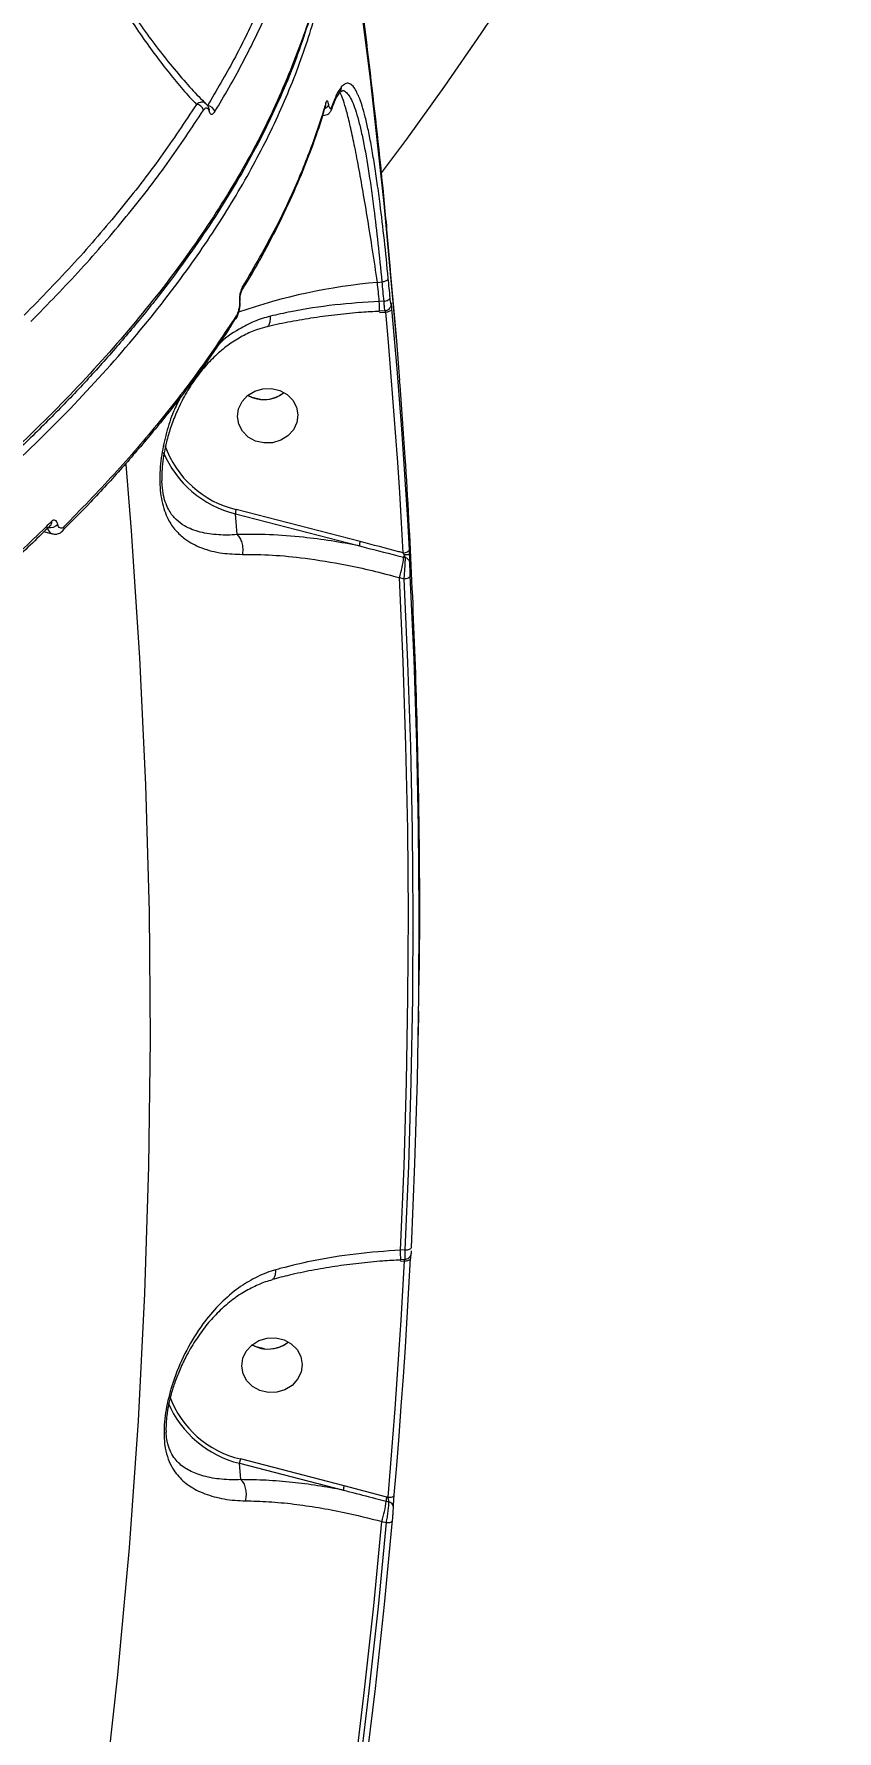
# Model space of a CAD drawing. Header units: millimetres. Extents: x -6028 to 5958, y -6064 to 4137.
# Drawn here: x 1827.5 to 1947, y -788.9 to -536.3 of the extents above; entities that cross this region are included whole.
import ezdxf

# ---------------------------------------------------------------- set-up
doc = ezdxf.new("R2010")
doc.units = ezdxf.units.MM
for name, color, linetype in [('DIKOM_ОБЪЕКТ', 7, 'Continuous'), ('DIKOM_РАЗМЕР_ЗОНА', 7, 'Continuous'), ('DIKOM_РАЗМЕР_ОБЪЕКТА', 7, 'Continuous')]:
    doc.layers.add(name, color=color, linetype=linetype)
doc.styles.add('style1', font='arial.ttf', dxfattribs={"width": 0.8})
doc.dimstyles.new('1-50', dxfattribs={"dimtxt": 300, "dimasz": 200, "dimexe": 100, "dimexo": 0, "dimgap": 100, "dimtad": 1, "dimtxsty": 'style1', "dimcen": 200, "dimclrd": 7, "dimclre": 7, "dimclrt": 7, "dimadec": 1, "dimazin": 2, "dimtfac": 1, "dimtmove": 0, "dimatfit": 2, "dimfxl": 0, "dimlwd": 25, "dimlwe": 18, "dimarcsym": 0})

# ---------------------------------------------------------------- blocks, each defined once
blk = doc.blocks.new('*D9')
at = {"layer": 'Defpoints', "color": 0, "transparency": 16777216}
for p in [(-6027.56, 1459.58), (4556.58, 1382.7), (4556.58, -5964.37)]:
    blk.add_point(p, dxfattribs=at)
at = {"layer": 'DIKOM_РАЗМЕР_ЗОНА', "color": 7, "lineweight": 18, "transparency": 16777216}
for p, q in [((-6027.56, 1459.58), (-6027.56, -6064.37)), ((4556.58, 1382.7), (4556.58, -6064.37))]:
    blk.add_line(p, q, dxfattribs=at)
at = {"layer": 'DIKOM_РАЗМЕР_ЗОНА', "color": 7, "lineweight": 25, "transparency": 16777216}
blk.add_line((-5827.56, -5964.37), (4356.58, -5964.37), dxfattribs=at)
at = {"layer": 'DIKOM_РАЗМЕР_ЗОНА', "color": 7, "transparency": 16777216}
for points in [[(-5827.56, -5931.03), (-5827.56, -5997.7), (-6027.56, -5964.37)], [(4356.58, -5931.03), (4356.58, -5997.7), (4556.58, -5964.37)]]:
    blk.add_solid(points, dxfattribs=at)
at = {"layer": 'DIKOM_РАЗМЕР_ЗОНА', "color": 7, "transparency": 16777216, "insert": (157.08, -5711.2), "char_height": 300, "attachment_point": 5, "style": 'style1'}
blk.add_mtext('10600', dxfattribs=at)
blk = doc.blocks.new('*D10')
at = {"layer": 'Defpoints', "color": 0, "transparency": 16777216}
for p in [(1555.59, 4137.49), (5858.35, 4137.49), (1555.59, -4898.38)]:
    blk.add_point(p, dxfattribs=at)
at = {"layer": 'DIKOM_РАЗМЕР_ЗОНА', "color": 7, "lineweight": 18, "transparency": 16777216}
for p, q in [((1555.59, 4137.49), (5958.35, 4137.49)), ((1555.59, -4898.38), (5958.35, -4898.38))]:
    blk.add_line(p, q, dxfattribs=at)
at = {"layer": 'DIKOM_РАЗМЕР_ЗОНА', "color": 7, "lineweight": 25, "transparency": 16777216}
blk.add_line((5858.35, -4698.38), (5858.35, 3937.49), dxfattribs=at)
at = {"layer": 'DIKOM_РАЗМЕР_ЗОНА', "color": 7, "transparency": 16777216}
for points in [[(5825.01, 3937.49), (5891.68, 3937.49), (5858.35, 4137.49)], [(5825.01, -4698.38), (5891.68, -4698.38), (5858.35, -4898.38)]]:
    blk.add_solid(points, dxfattribs=at)
at = {"layer": 'DIKOM_РАЗМЕР_ЗОНА', "color": 7, "transparency": 16777216, "insert": (5605.17, 52.12), "char_height": 300, "attachment_point": 5, "rotation": 90, "style": 'style1'}
blk.add_mtext('9050', dxfattribs=at)
blk = doc.blocks.new('*D11')
at = {"layer": 'Defpoints', "color": 0, "transparency": 16777216}
for p in [(259.43, 2965.58), (1920.55, -3002.33), (4022.59, -3002.33)]:
    blk.add_point(p, dxfattribs=at)
at = {"layer": 'DIKOM_РАЗМЕР_ОБЪЕКТА', "color": 7, "lineweight": 18, "transparency": 16777216}
for p, q in [((259.43, 2965.58), (4122.59, 2965.58)), ((1920.55, -3002.33), (4122.59, -3002.33))]:
    blk.add_line(p, q, dxfattribs=at)
at = {"layer": 'DIKOM_РАЗМЕР_ОБЪЕКТА', "color": 7, "lineweight": 25, "transparency": 16777216}
blk.add_line((4022.59, 2765.58), (4022.59, -2802.33), dxfattribs=at)
at = {"layer": 'DIKOM_РАЗМЕР_ОБЪЕКТА', "color": 7, "transparency": 16777216}
for points in [[(3989.25, 2765.58), (4055.92, 2765.58), (4022.59, 2965.58)], [(3989.25, -2802.33), (4055.92, -2802.33), (4022.59, -3002.33)]]:
    blk.add_solid(points, dxfattribs=at)
at = {"layer": 'DIKOM_РАЗМЕР_ОБЪЕКТА', "color": 7, "transparency": 16777216, "insert": (3769.41, -24.42), "char_height": 300, "attachment_point": 5, "rotation": 90, "style": 'style1'}
blk.add_mtext('6000', dxfattribs=at)
blk = doc.blocks.new('*D12')
at = {"layer": 'Defpoints', "color": 0, "transparency": 16777216}
for p in [(3056.58, 1987.9), (-4027.97, 676.5), (3056.58, -3714.77)]:
    blk.add_point(p, dxfattribs=at)
at = {"layer": 'DIKOM_РАЗМЕР_ОБЪЕКТА', "color": 7, "lineweight": 18, "transparency": 16777216}
for p, q in [((3056.58, 1987.9), (3056.58, -3814.77)), ((-4027.97, 676.5), (-4027.97, -3814.77))]:
    blk.add_line(p, q, dxfattribs=at)
at = {"layer": 'DIKOM_РАЗМЕР_ОБЪЕКТА', "color": 7, "lineweight": 25, "transparency": 16777216}
blk.add_line((-3827.97, -3714.77), (2856.58, -3714.77), dxfattribs=at)
at = {"layer": 'DIKOM_РАЗМЕР_ОБЪЕКТА', "color": 7, "transparency": 16777216}
for points in [[(-3827.97, -3681.44), (-3827.97, -3748.11), (-4027.97, -3714.77)], [(2856.58, -3681.44), (2856.58, -3748.11), (3056.58, -3714.77)]]:
    blk.add_solid(points, dxfattribs=at)
at = {"layer": 'DIKOM_РАЗМЕР_ОБЪЕКТА', "color": 7, "transparency": 16777216, "insert": (20, -3461.6), "char_height": 300, "attachment_point": 5, "style": 'style1'}
blk.add_mtext('7100', dxfattribs=at)

msp = doc.modelspace()

# ---------------------------------------------------------------- linework, layer by layer
at = {"layer": 'DIKOM_ОБЪЕКТ', "color": 7, "linetype": 'Continuous', "lineweight": 15}
for p, q in [((1853.563, -547.588), (1853.558, -547.568)), ((1871.706, -547.695), (1871.73, -547.635)), ((1878.611, -573.319), (1879.265, -573.224)), ((1880.874, -575.455), (1880.905, -575.797)), ((1879.539, -576.114), (1878.88, -576.146)), ((1878.907, -577.781), (1879.796, -577.739)), ((1879.673, -577.56), (1878.916, -577.596)), ((1878.916, -577.596), (1878.917, -577.595)), ((1857.466, -578.838), (1857.491, -578.801)), ((1846.585, -603.474), (1846.513, -602.865)), ((1857.708, -610.854), (1857.461, -607.762)), ((1857.461, -607.762), (1875.923, -612.532)), ((1876.049, -611.886), (1857.587, -607.115)), ((1830.248, -610.77), (1828.964, -610.428)), ((1831.686, -610.388), (1831.718, -610.359)), ((1882.509, -614.232), (1882.729, -614.289)), ((1881.871, -617.259), (1882.541, -617.432)), ((1884.711, -681.794), (1884.661, -685.387)), ((1882.697, -717.324), (1882.036, -717.356)), ((1882.063, -718.992), (1882.573, -718.967)), ((1882.657, -718.778), (1882.073, -718.806)), ((1882.073, -718.806), (1882.074, -718.805)), ((1858.282, -751.525), (1858.088, -749.094)), ((1858.088, -749.094), (1873.54, -753.086)), ((1873.666, -752.44), (1858.214, -748.448)), ((1880.018, -754.121), (1873.666, -752.44)), ((1879.89, -754.726), (1880.281, -754.827)), ((1880.148, -754.154), (1880.018, -754.121)), ((1879.252, -757.752), (1879.898, -757.919))]:
    msp.add_line(p, q, dxfattribs=at)
at = {"layer": 'DIKOM_ОБЪЕКТ', "color": 7, "linetype": 'Continuous', "lineweight": 15, "flags": 128}
for points in [[(1879.14, -557.141), (1882.97, -551.995), (1888.645, -544.123), (1894.071, -536.285), (1899.243, -528.489), (1904.156, -520.741), (1908.806, -513.05), (1913.188, -505.422), (1917.298, -497.864), (1921.132, -490.383), (1924.688, -482.987), (1927.96, -475.682), (1930.948, -468.476), (1933.646, -461.373), (1936.054, -454.383), (1938.169, -447.51), (1939.989, -440.761), (1941.512, -434.143), (1942.737, -427.661), (1943.663, -421.322), (1944.036, -417.98)], [(1881.438, -581.862), (1881.337, -580.605), (1879.615, -561.576), (1877.529, -542.582), (1875.078, -523.63), (1872.264, -504.724)], [(1872.331, -505.563), (1875.145, -524.469), (1877.596, -543.422), (1879.683, -562.415), (1881.404, -581.444), (1881.906, -587.907)], [(1878.88, -576.146), (1878.847, -575.792), (1878.813, -575.439), (1878.78, -575.086), (1878.746, -574.732), (1878.713, -574.379), (1878.679, -574.026), (1878.645, -573.672), (1878.611, -573.319)], [(1879.265, -573.224), (1879.453, -573.199), (1879.634, -573.159), (1879.8, -573.106), (1879.945, -573.043), (1880.064, -572.97), (1880.153, -572.892), (1880.208, -572.811), (1880.227, -572.729)], [(1879.265, -573.224), (1879.299, -573.585), (1879.334, -573.946), (1879.369, -574.308), (1879.403, -574.669), (1879.437, -575.03), (1879.471, -575.391), (1879.505, -575.753), (1879.539, -576.114)], [(1880.502, -575.621), (1880.468, -575.26), (1880.434, -574.898), (1880.4, -574.537), (1880.366, -574.175), (1880.331, -573.814), (1880.297, -573.452), (1880.262, -573.091), (1880.227, -572.729)], [(1879.539, -576.114), (1879.728, -576.089), (1879.909, -576.05), (1880.075, -575.998), (1880.22, -575.934), (1880.339, -575.862), (1880.428, -575.784), (1880.483, -575.703), (1880.502, -575.621)], [(1879.796, -577.739), (1879.986, -577.714), (1880.167, -577.675), (1880.334, -577.623), (1880.479, -577.559), (1880.598, -577.487), (1880.687, -577.409), (1880.741, -577.328), (1880.76, -577.246)], [(1879.796, -577.739), (1880.193, -582.212), (1880.569, -586.686), (1880.925, -591.163), (1881.261, -595.641), (1881.576, -600.12), (1881.871, -604.601), (1882.146, -609.083), (1882.401, -613.566)], [(1883.367, -613.103), (1883.112, -608.616), (1882.836, -604.13), (1882.541, -599.646), (1882.225, -595.163), (1881.889, -590.681), (1881.533, -586.201), (1881.156, -581.722), (1880.76, -577.246)], [(1862.843, -589.098), (1864.077, -589.391), (1865.165, -589.988), (1866.018, -590.843), (1866.569, -591.886), (1866.771, -593.031), (1866.609, -594.187), (1866.096, -595.26), (1865.273, -596.162), (1864.207, -596.822), (1862.985, -597.184), (1861.705, -597.221), (1860.471, -596.928), (1859.383, -596.33), (1858.53, -595.476), (1857.979, -594.433), (1857.777, -593.288), (1857.939, -592.132), (1858.452, -591.059), (1859.275, -590.156), (1860.341, -589.497), (1861.563, -589.135), (1862.843, -589.098)], [(1861.186, -590.731), (1859.952, -590.438), (1859.306, -590.131)], [(1841.141, -600.41), (1841.952, -610.313), (1843.213, -629.198), (1844.103, -648.105), (1844.622, -667.03), (1844.768, -685.965), (1844.542, -704.904), (1843.944, -723.842), (1842.974, -742.772), (1841.633, -761.689), (1839.92, -780.587), (1837.837, -799.459), (1835.385, -818.299), (1832.563, -837.102), (1829.373, -855.861), (1825.816, -874.57), (1821.893, -893.224), (1818.562, -907.805)], [(1882.401, -613.566), (1882.591, -613.547), (1882.773, -613.514), (1882.94, -613.467), (1883.085, -613.408), (1883.205, -613.34), (1883.293, -613.264), (1883.348, -613.184), (1883.367, -613.103)], [(1882.036, -717.356), (1882.566, -704.841), (1882.938, -692.324), (1883.153, -679.805), (1883.211, -667.288), (1883.112, -654.773), (1882.855, -642.262), (1882.442, -629.757), (1881.871, -617.259)], [(1882.541, -617.432), (1882.73, -617.413), (1882.911, -617.38), (1883.077, -617.334), (1883.223, -617.276), (1883.342, -617.208), (1883.431, -617.133), (1883.487, -617.054), (1883.506, -616.973)], [(1882.541, -617.432), (1883.108, -629.904), (1883.519, -642.384), (1883.773, -654.869), (1883.871, -667.359), (1883.812, -679.85), (1883.597, -692.343), (1883.225, -704.835), (1882.697, -717.324)], [(1883.663, -716.948), (1884.191, -704.449), (1884.563, -691.947), (1884.778, -679.444), (1884.837, -666.942), (1884.739, -654.442), (1884.485, -641.946), (1884.074, -629.456), (1883.506, -616.973)], [(1882.697, -717.324), (1882.886, -717.321), (1883.067, -717.303), (1883.234, -717.271), (1883.379, -717.225), (1883.499, -717.168), (1883.588, -717.101), (1883.643, -717.027), (1883.663, -716.948)], [(1882.573, -718.967), (1882.338, -723.368), (1882.083, -727.769), (1881.809, -732.168), (1881.516, -736.567), (1881.203, -740.966), (1880.871, -745.363), (1880.519, -749.759), (1880.148, -754.154)], [(1881.111, -753.807), (1881.483, -749.409), (1881.835, -745.009), (1882.167, -740.608), (1882.48, -736.206), (1882.774, -731.803), (1883.048, -727.4), (1883.303, -722.996), (1883.539, -718.591)], [(1882.573, -718.967), (1882.763, -718.965), (1882.945, -718.947), (1883.112, -718.915), (1883.257, -718.869), (1883.377, -718.812), (1883.466, -718.744), (1883.52, -718.67), (1883.539, -718.591)], [(1863.47, -730.43), (1864.704, -730.723), (1865.792, -731.32), (1866.645, -732.175), (1867.195, -733.218), (1867.398, -734.363), (1867.236, -735.519), (1866.723, -736.592), (1865.9, -737.494), (1864.834, -738.154), (1863.612, -738.516), (1862.332, -738.553), (1861.098, -738.26), (1860.01, -737.662), (1859.157, -736.808), (1858.606, -735.765), (1858.404, -734.62), (1858.566, -733.464), (1859.079, -732.391), (1859.902, -731.489), (1860.968, -730.829), (1862.19, -730.467), (1863.47, -730.43)], [(1861.813, -732.063), (1860.579, -731.771), (1859.933, -731.463)], [(1880.148, -754.154), (1880.337, -754.158), (1880.519, -754.145), (1880.685, -754.118), (1880.831, -754.077), (1880.95, -754.023), (1881.038, -753.958), (1881.093, -753.886), (1881.111, -753.807)], [(1865.248, -857.699), (1867.548, -845.267), (1869.692, -832.815), (1871.679, -820.343), (1873.509, -807.854), (1875.182, -795.348), (1876.696, -782.828), (1878.053, -770.296), (1879.252, -757.752)], [(1866.873, -857.407), (1869.17, -844.99), (1871.31, -832.552), (1873.294, -820.094), (1875.122, -807.619), (1876.792, -795.129), (1878.306, -782.624), (1879.663, -770.106), (1880.861, -757.577)], [(1879.898, -757.919), (1880.087, -757.923), (1880.268, -757.911), (1880.434, -757.884), (1880.579, -757.844), (1880.698, -757.79), (1880.787, -757.727), (1880.842, -757.655), (1880.861, -757.577)], [(1879.898, -757.919), (1878.7, -770.438), (1877.345, -782.945), (1875.833, -795.44), (1874.163, -807.92), (1872.337, -820.385), (1870.355, -832.832), (1868.216, -845.259), (1865.922, -857.666)]]:
    msp.add_lwpolyline(points, dxfattribs=at)
at = {"layer": 'DIKOM_ОБЪЕКТ', "color": 7, "linetype": 'Continuous', "lineweight": 15}
for centre, radius, start, end in [((1872.317, -544.275), 0.973, 314.19395, 5.57849), ((1851.624, -547.934), 1.115, 12.13102, 87.88667), ((1853.309, -548.145), 1.11, 12.08625, 90.4274), ((1853.194, -547.658), 0.376, 337.0325, 10.71098), ((1870.527, -546.567), 0.875, 284.62479, 341.13874), ((1870.131, -546.673), 0.815, 343.05631, 8.33487), ((1870.919, -547.352), 0.859, 340.7882, 7.52912), ((1885.985, -658.039), 85.04, 94.97429, 109.27953), ((1857.788, -574.06), 0.769, 327.71419, 9.20891), ((1856.835, -578.401), 0.768, 328.6282, 9.11651), ((1855.46, -577.479), 23.458, 359.716, 3.25738), ((1861.694, -585.913), 4.848, 240.47999, 308.66691), ((1861.695, -585.903), 4.855, 263.9773, 308.58373), ((1861.177, -592.577), 15.633, 202.53747, 256.24625), ((1860.997, -592.637), 14.874, 199.38889, 256.74882), ((1859.662, -607.858), 2.204, 160.31378, 177.50068), ((1829.883, -608.323), 1.493, 259.58441, 319.12776), ((1829.436, -609.008), 0.711, 313.91423, 11.02045), ((1831.196, -609.867), 0.717, 316.69079, 10.70425), ((1878.125, -612.628), 2.204, 160.31432, 177.50014), ((1882.97, -619.07), 5.226, 85.24693, 94.39), ((1869.941, -613.164), 12.613, 341.05643, 355.14013), ((1884.49, -614.367), 1.985, 165.18886, 176.10822), ((1882.574, -615.147), 0.872, 7.12372, 79.77241), ((1858.764, -718.686), 23.31, 359.70771, 3.27174), ((1862.322, -727.246), 4.847, 240.47346, 308.67142), ((1862.323, -727.236), 4.854, 263.9702, 308.59084), ((1861.814, -733.891), 15.653, 203.36701, 256.22898), ((1861.64, -733.944), 14.903, 200.61063, 256.71154), ((1860.29, -749.19), 2.204, 160.31485, 177.49961), ((1875.742, -753.182), 2.204, 160.31485, 177.49961), ((1867.321, -753.657), 12.615, 341.05555, 355.13746), ((1882.399, -754.938), 2.518, 161.04788, 175.16083), ((1880.127, -755.675), 0.862, 358.82412, 79.72948)]:
    msp.add_arc(centre, radius, start, end, dxfattribs=at)
for points, knots in [([(1871.607, -499.458), (1872.054, -502.288), (1873.461, -511.176), (1875.564, -526.16), (1877.825, -544.415), (1879.476, -559.497), (1880.259, -568.502), (1880.511, -571.399)], [0, 0, 0, 0, 0.118549, 0.372275, 0.6259831, 0.8796653, 1, 1, 1, 1]), ([(1262.195, -748.161), (1266.22, -748.525), (1277.144, -749.513), (1295.475, -750.648), (1317.272, -751.409), (1339.548, -751.581), (1362.189, -751.174), (1385.092, -750.186), (1408.187, -748.614), (1431.44, -746.451), (1454.809, -743.711), (1478.22, -740.408), (1501.564, -736.559), (1524.733, -732.18), (1547.651, -727.28), (1570.276, -721.857), (1592.576, -715.931), (1614.484, -709.523), (1635.9, -702.666), (1656.721, -695.39), (1676.879, -687.714), (1696.325, -679.643), (1715.042, -671.198), (1732.977, -662.409), (1750.049, -653.317), (1766.177, -643.964), (1781.301, -634.377), (1795.376, -624.568), (1808.399, -614.557), (1820.34, -604.377), (1831.144, -594.075), (1840.76, -583.7), (1848.751, -573.769), (1855.299, -564.298), (1860.591, -555.298), (1864.944, -546.302), (1868.342, -537.352), (1870.759, -528.527), (1872.189, -519.85), (1872.672, -512.212), (1872.43, -507.488), (1872.331, -505.563)], [0, 0, 0, 0, 0.0156528, 0.0424899, 0.0694116, 0.0963763, 0.123341, 0.1502627, 0.1770999, 0.2039369, 0.2308585, 0.2578233, 0.284788, 0.3117097, 0.3385468, 0.3653839, 0.3923055, 0.4192703, 0.446235, 0.4731567, 0.4999938, 0.5268308, 0.5537525, 0.5807172, 0.607682, 0.6346036, 0.6614407, 0.6882777, 0.7151993, 0.7421642, 0.7691288, 0.7960504, 0.8228874, 0.8459665, 0.8691683, 0.8923974, 0.9156265, 0.938828, 0.9615882, 0.9843481, 1, 1, 1, 1]), ([(1827.934, -508.03), (1828.022, -508.239), (1828.914, -510.361), (1830.659, -514.249), (1833.195, -519.398), (1835.758, -524.176), (1838.868, -529.556), (1842.511, -535.304), (1846.636, -541.031), (1849.675, -544.698), (1851.326, -546.459), (1851.665, -546.82)], [0, 0, 0, 0, 0.0115173, 0.1169981, 0.2229793, 0.3292407, 0.4351019, 0.6083271, 0.7820056, 0.9552818, 1, 1, 1, 1]), ([(1828.28, -508.283), (1828.689, -509.211), (1829.585, -511.244), (1831.05, -514.295), (1832.699, -517.547), (1834.514, -520.924), (1836.475, -524.384), (1838.555, -527.838), (1840.708, -531.203), (1842.921, -534.453), (1845.185, -537.566), (1847.489, -540.532), (1849.777, -543.252), (1851.661, -545.34), (1852.746, -546.394), (1853.109, -546.747)], [0, 0, 0, 0, 0.0517195, 0.1132487, 0.1792698, 0.2508269, 0.3297838, 0.4118461, 0.496656, 0.5841969, 0.6741401, 0.7667272, 0.8612029, 0.9535201, 1, 1, 1, 1]), ([(1865.662, -519.719), (1864.953, -521.973), (1863.534, -526.482), (1860.685, -533.301), (1857.352, -540.154), (1854.651, -544.742), (1853.301, -547.036)], [0, 0, 0, 0, 0.2493121, 0.4986269, 0.7493133, 1, 1, 1, 1]), ([(1854.394, -547.913), (1854.574, -547.618), (1855.471, -546.143), (1857.696, -542.307), (1860.753, -536.411), (1864.145, -528.745), (1865.84, -523.469), (1866.785, -520.531)], [0, 0, 0, 0, 0.0321673, 0.1608342, 0.4182072, 0.6759551, 1, 1, 1, 1]), ([(1869.821, -528.624), (1869.762, -528.937), (1869.072, -532.606), (1866.527, -539.833), (1862.055, -550.279), (1856.088, -560.881), (1848.93, -571.389), (1840.59, -581.773), (1831.156, -592.003), (1820.472, -602.244), (1808.523, -612.461), (1795.319, -622.617), (1781.151, -632.489), (1766.092, -642.05), (1750.229, -651.278), (1733.305, -660.326), (1715.334, -669.152), (1696.353, -677.721), (1677.01, -685.748), (1657.418, -693.23), (1637.685, -700.18), (1617.256, -706.801), (1596.168, -713.057), (1574.475, -718.92), (1552.354, -724.336), (1529.864, -729.279), (1507.074, -733.732), (1483.908, -737.702), (1460.43, -741.155), (1436.717, -744.066), (1413.291, -746.37), (1390.226, -748.075), (1367.584, -749.199), (1345, -749.76), (1322.551, -749.735), (1300.334, -749.097), (1280.085, -747.978), (1267.483, -746.863), (1261.909, -746.37)], [0, 0, 0, 0, 0.0026547, 0.0310512, 0.0602728, 0.0895179, 0.1187392, 0.1471356, 0.175554, 0.2039507, 0.2331719, 0.2624172, 0.2916385, 0.320035, 0.3484534, 0.3768499, 0.4060713, 0.4353165, 0.4645379, 0.4919119, 0.5193056, 0.5466797, 0.57479, 0.6029214, 0.6310317, 0.6594283, 0.6878468, 0.7162434, 0.7454648, 0.77471, 0.8039315, 0.832328, 0.8607465, 0.8891431, 0.9183645, 0.9476098, 0.9768312, 1, 1, 1, 1]), ([(1869.862, -528.938), (1869.741, -529.478), (1869.247, -531.685), (1868.063, -535.583), (1866.307, -540.626), (1864.22, -545.688), (1861.829, -550.766), (1859.126, -555.863), (1856.113, -560.981), (1852.785, -566.12), (1849.147, -571.277), (1845.21, -576.435), (1840.988, -581.573), (1836.495, -586.675), (1831.734, -591.739), (1826.702, -596.767), (1821.4, -601.761), (1815.826, -606.724), (1809.979, -611.656), (1803.858, -616.558), (1797.46, -621.432), (1790.782, -626.28), (1783.826, -631.102), (1776.607, -635.885), (1769.156, -640.609), (1761.499, -645.257), (1753.646, -649.823), (1745.595, -654.31), (1737.341, -658.72), (1728.884, -663.054), (1720.22, -667.315), (1711.349, -671.503), (1702.266, -675.619), (1692.968, -679.665), (1683.453, -683.641), (1673.738, -687.54), (1663.865, -691.345), (1653.869, -695.042), (1643.766, -698.624), (1633.547, -702.097), (1623.211, -705.46), (1612.758, -708.715), (1602.187, -711.861), (1591.501, -714.898), (1580.698, -717.825), (1569.779, -720.643), (1558.742, -723.352), (1547.599, -725.949), (1536.381, -728.427), (1525.122, -730.778), (1513.845, -732.996), (1502.555, -735.081), (1491.25, -737.034), (1479.932, -738.856), (1468.598, -740.545), (1457.25, -742.102), (1445.889, -743.527), (1434.514, -744.821), (1423.125, -745.981), (1411.728, -747.009), (1400.347, -747.902), (1389.021, -748.656), (1377.777, -749.269), (1366.626, -749.741), (1355.564, -750.072), (1344.593, -750.264), (1333.71, -750.315), (1322.918, -750.226), (1312.215, -749.997), (1301.604, -749.628), (1291.082, -749.119), (1280.657, -748.465), (1271.041, -747.742), (1264.97, -747.172), (1262.287, -746.92)], [0, 0, 0, 0, 0.004518, 0.0184687, 0.0324104, 0.0463585, 0.0603234, 0.0743202, 0.0883637, 0.1024689, 0.1166507, 0.1308769, 0.1450498, 0.1591519, 0.1732005, 0.1872109, 0.2011992, 0.2151805, 0.2291698, 0.2431786, 0.2572225, 0.2713175, 0.2854794, 0.2997038, 0.3139069, 0.3280253, 0.3420835, 0.3560977, 0.3700836, 0.3840574, 0.3980348, 0.4120273, 0.42605, 0.4401191, 0.4542505, 0.4684558, 0.4826627, 0.4967713, 0.5108346, 0.5248637, 0.5388701, 0.5528653, 0.5668606, 0.580865, 0.5948886, 0.6089426, 0.6230383, 0.637187, 0.651354, 0.6654785, 0.6795547, 0.6935938, 0.7076073, 0.7216062, 0.7356021, 0.7496049, 0.7636233, 0.7776687, 0.7917523, 0.8058854, 0.8200563, 0.8342012, 0.8482911, 0.8623412, 0.8763626, 0.8903665, 0.9043643, 0.9183669, 0.9323818, 0.9464205, 0.9604939, 0.9746134, 0.9887818, 1, 1, 1, 1]), ([(1873.016, -544.995), (1872.961, -545.055), (1872.814, -545.216), (1872.469, -545.809), (1872.088, -546.628), (1871.827, -547.374), (1871.714, -547.699)], [0, 0, 0, 0, 0.1722758, 0.4603209, 0.7653838, 1, 1, 1, 1]), ([(1873.286, -544.181), (1873.037, -544.517), (1872.535, -545.194), (1872.027, -546.555), (1871.77, -547.24)], [0, 0, 0, 0, 0.4964978, 1, 1, 1, 1]), ([(1878.611, -573.319), (1878.369, -571.695), (1877.885, -568.447), (1877.169, -563.94), (1876.469, -559.773), (1875.796, -556.024), (1875.157, -552.732), (1874.563, -549.97), (1874.018, -547.746), (1873.535, -546.139), (1873.182, -545.231), (1873.017, -545.087), (1872.965, -545.042)], [0, 0, 0, 0, 0.1041762, 0.2083515, 0.3136992, 0.4193778, 0.5247259, 0.6311198, 0.7378492, 0.844242, 0.9513554, 1, 1, 1, 1]), ([(1873.189, -544.853), (1873.192, -544.848), (1873.199, -544.837), (1873.072, -544.968), (1873.004, -545.038)], [0, 0, 0, 0, 0.4668524, 1, 1, 1, 1]), ([(1873.206, -544.888), (1873.297, -544.833), (1873.565, -544.668), (1873.992, -545.021), (1874.656, -545.831), (1875.298, -547.398), (1875.917, -549.602), (1876.521, -552.236), (1877.105, -555.478), (1877.667, -559.245), (1878.153, -562.899), (1878.696, -567.485), (1879.074, -571.3), (1879.265, -573.224)], [0, 0, 0, 0, 0.0378004, 0.1123182, 0.1868403, 0.3315457, 0.4060814, 0.4806158, 0.6249725, 0.6992989, 0.7736263, 0.8858634, 1, 1, 1, 1]), ([(1875.706, -545.376), (1875.589, -545.119), (1875.31, -544.507), (1874.858, -543.95), (1874.349, -543.641), (1873.825, -543.68), (1873.466, -544.014), (1873.286, -544.181)], [0, 0, 0, 0, 0.1523923, 0.3612671, 0.5701466, 0.7850746, 1, 1, 1, 1]), ([(1880.227, -572.729), (1880.034, -570.798), (1879.643, -566.902), (1879.089, -562.251), (1878.594, -558.55), (1878.164, -555.668), (1877.721, -553.033), (1877.267, -550.694), (1876.808, -548.677), (1876.337, -547.003), (1875.97, -545.899), (1875.755, -545.472), (1875.706, -545.376)], [0, 0, 0, 0, 0.1475212, 0.2975437, 0.3925198, 0.4874984, 0.5852225, 0.682942, 0.7781984, 0.8734498, 0.9714861, 1, 1, 1, 1]), ([(1851.665, -546.82), (1849.936, -549.436), (1846.477, -554.669), (1840.37, -562.526), (1833.65, -570.38), (1828.571, -575.592), (1826.031, -578.199)], [0, 0, 0, 0, 0.249097, 0.4981935, 0.7490975, 1, 1, 1, 1]), ([(1827.02, -579.15), (1829.548, -576.557), (1834.603, -571.37), (1841.331, -563.517), (1847.475, -555.624), (1850.967, -550.341), (1852.714, -547.7)], [0, 0, 0, 0, 0.2490987, 0.4981942, 0.7490977, 1, 1, 1, 1]), ([(1853.1, -546.756), (1853.05, -546.7), (1852.884, -546.513), (1852.463, -546.431), (1852.019, -546.553), (1851.737, -546.766), (1851.665, -546.82)], [0, 0, 0, 0, 0.1262177, 0.4237639, 0.8538723, 1, 1, 1, 1]), ([(1852.714, -547.7), (1852.835, -547.547), (1853.016, -547.321), (1853.266, -547.336), (1853.416, -547.477), (1853.501, -547.663), (1853.533, -547.78), (1853.54, -547.804)], [0, 0, 0, 0, 0.4455591, 0.6622984, 0.8365087, 0.9657295, 1, 1, 1, 1]), ([(1853.113, -546.763), (1853.152, -546.796), (1853.324, -546.941), (1853.467, -547.219), (1853.522, -547.498), (1853.541, -547.591)], [0, 0, 0, 0, 0.1631666, 0.7193645, 1, 1, 1, 1]), ([(1853.54, -547.804), (1853.547, -547.83), (1853.581, -547.951), (1853.67, -548.144), (1853.828, -548.293), (1854.087, -548.308), (1854.272, -548.071), (1854.394, -547.913)], [0, 0, 0, 0, 0.0349183, 0.162066, 0.3362436, 0.5592111, 1, 1, 1, 1]), ([(1853.559, -547.568), (1853.56, -547.572), (1853.567, -547.602), (1853.575, -547.617), (1853.572, -547.611), (1853.571, -547.61)], [0, 0, 0, 0, 0.1148949, 0.750963, 1, 1, 1, 1]), ([(1870.887, -546.9), (1870.811, -547.184), (1870.284, -549.157), (1869.007, -552.835), (1867.037, -557.926), (1864.741, -563.02), (1862.124, -568.117), (1860.033, -571.893), (1858.721, -573.97), (1858.484, -574.344)], [0, 0, 0, 0, 0.0313541, 0.21757045, 0.40346065, 0.58879395, 0.7737518, 0.95919955, 1, 1, 1, 1]), ([(1870.938, -546.555), (1870.852, -546.846), (1870.423, -548.302), (1869.196, -552.094), (1866.932, -557.956), (1863.384, -565.628), (1860.277, -570.965), (1858.547, -573.937)], [0, 0, 0, 0, 0.0321656, 0.1608347, 0.4182079, 0.6759583, 1, 1, 1, 1]), ([(1871.723, -547.632), (1871.709, -547.678), (1871.66, -547.84), (1871.497, -548.11), (1871.157, -548.396), (1870.757, -548.511), (1870.456, -548.513), (1870.333, -548.453), (1870.331, -548.452)], [0, 0, 0, 0, 0.1058648, 0.3715632, 0.5833452, 0.7892279, 0.9954506, 1, 1, 1, 1]), ([(1870.916, -546.893), (1870.917, -546.89), (1870.918, -546.885), (1870.914, -546.899), (1870.914, -546.901)], [0, 0, 0, 0, 0.8392796, 1, 1, 1, 1]), ([(1871.356, -546.85), (1871.349, -546.818), (1871.32, -546.673), (1871.256, -546.455), (1871.155, -546.285), (1871.04, -546.285), (1870.972, -546.463), (1870.938, -546.555)], [0, 0, 0, 0, 0.049045, 0.2179207, 0.4266585, 0.7022365, 1, 1, 1, 1]), ([(1871.77, -547.24), (1871.736, -547.315), (1871.667, -547.465), (1871.55, -547.425), (1871.44, -547.224), (1871.383, -546.971), (1871.356, -546.85)], [0, 0, 0, 0, 0.2974292, 0.5890014, 0.8028182, 1, 1, 1, 1]), ([(1858.547, -573.937), (1858.522, -573.98), (1858.4, -574.191), (1858.23, -574.63), (1858.101, -575.248), (1858.05, -575.747), (1858.06, -576.023), (1858.065, -576.162)], [0, 0, 0, 0, 0.0950944, 0.4720063, 0.7157888, 0.857243, 1, 1, 1, 1]), ([(1858.444, -574.464), (1858.441, -574.468), (1858.415, -574.506), (1858.302, -574.741), (1858.188, -575.128), (1858.121, -575.539), (1858.103, -575.818), (1858.103, -575.999), (1858.11, -576.074), (1858.112, -576.094)], [0, 0, 0, 0, 0.0340155, 0.3113733, 0.6202586, 0.788129, 0.8967454, 0.9728747, 1, 1, 1, 1]), ([(1880.634, -576.434), (1880.629, -576.462), (1880.62, -576.52), (1880.59, -576.389), (1880.552, -576.112), (1880.521, -575.819), (1880.504, -575.645), (1880.502, -575.621)], [0, 0, 0, 0, 0.2407497, 0.4813137, 0.7221192, 0.9627761, 1, 1, 1, 1]), ([(1857.593, -578.28), (1855.86, -580.902), (1852.394, -586.147), (1846.273, -594.023), (1839.537, -601.896), (1834.446, -607.121), (1831.901, -609.734)], [0, 0, 0, 0, 0.2490989, 0.4981942, 0.7490971, 1, 1, 1, 1]), ([(1862.672, -578.346), (1861.863, -578.581), (1860.246, -579.052), (1857.63, -580.455), (1855.791, -581.665), (1854.881, -582.651), (1854.85, -582.685)], [0, 0, 0, 0, 0.2794554, 0.5590824, 0.9850252, 1, 1, 1, 1]), ([(1858.108, -576.312), (1858.113, -576.424), (1858.126, -576.74), (1858.05, -577.294), (1857.892, -577.941), (1857.714, -578.46), (1857.524, -578.708), (1857.463, -578.786)], [0, 0, 0, 0, 0.1098467, 0.3089413, 0.5564566, 0.8604618, 1, 1, 1, 1]), ([(1858.065, -576.162), (1858.07, -576.296), (1858.08, -576.565), (1858.03, -577.044), (1857.903, -577.631), (1857.737, -578.042), (1857.617, -578.241), (1857.593, -578.28)], [0, 0, 0, 0, 0.1456201, 0.289995, 0.5321395, 0.9098031, 1, 1, 1, 1]), ([(1862.159, -579.881), (1862.223, -579.868), (1862.393, -579.836), (1862.578, -579.48), (1862.673, -578.978), (1862.682, -578.567), (1862.674, -578.387), (1862.672, -578.346)], [0, 0, 0, 0, 0.1823043, 0.484125, 0.7858975, 0.9509096, 1, 1, 1, 1]), ([(1878.92, -577.629), (1878.026, -577.675), (1875.931, -577.784), (1872.66, -578.107), (1869.132, -578.565), (1865.707, -579.161), (1863.383, -579.622), (1862.257, -579.912), (1862.185, -579.93)], [0, 0, 0, 0, 0.1542068, 0.3618003, 0.5701342, 0.7784358, 0.9859693, 1, 1, 1, 1]), ([(1878.88, -576.146), (1876.666, -576.292), (1872.173, -576.59), (1866.755, -577.437), (1863.675, -578.122), (1862.672, -578.346)], [0, 0, 0, 0, 0.3958759, 0.8032184, 1, 1, 1, 1]), ([(1879.539, -576.114), (1879.542, -576.153), (1879.564, -576.444), (1879.602, -576.935), (1879.644, -577.383), (1879.668, -577.585), (1879.672, -577.543), (1879.672, -577.536)], [0, 0, 0, 0, 0.04595715, 0.34314438, 0.64019082, 0.93697816, 1, 1, 1, 1]), ([(1880.632, -576.582), (1880.631, -576.601), (1880.63, -576.649), (1880.61, -576.777), (1880.549, -576.971), (1880.417, -577.196), (1880.189, -577.406), (1879.921, -577.542), (1879.738, -577.543), (1879.673, -577.543)], [0, 0, 0, 0, 0.0679695, 0.1766886, 0.3034514, 0.4636454, 0.6601369, 0.8795149, 1, 1, 1, 1]), ([(1879.746, -577.539), (1879.751, -577.552), (1879.766, -577.594), (1879.784, -577.673), (1879.795, -577.731), (1879.796, -577.739)], [0, 0, 0, 0, 0.2999169, 0.9062728, 1, 1, 1, 1]), ([(1880.76, -577.246), (1880.757, -577.222), (1880.741, -577.048), (1880.712, -576.755), (1880.675, -576.478), (1880.647, -576.347), (1880.638, -576.405), (1880.634, -576.434)], [0, 0, 0, 0, 0.0372286, 0.2779082, 0.5185288, 0.7592165, 1, 1, 1, 1]), ([(1880.635, -576.573), (1880.635, -576.573), (1880.636, -576.568), (1880.634, -576.584), (1880.634, -576.602), (1880.634, -576.608)], [0, 0, 0, 0, 0.0094397, 0.6991314, 1, 1, 1, 1]), ([(1857.407, -578.808), (1857.077, -579.341), (1855.686, -581.587), (1852.931, -585.545), (1849.138, -590.678), (1845.03, -595.805), (1840.628, -600.92), (1836.192, -605.773), (1833.087, -608.909), (1831.656, -610.353)], [0, 0, 0, 0, 0.0504476, 0.2124192, 0.3745386, 0.5367681, 0.6990596, 0.8613644, 1, 1, 1, 1]), ([(1862.177, -579.943), (1861.692, -580.065), (1860.508, -580.362), (1858.701, -581.179), (1856.758, -582.338), (1854.89, -583.813), (1853.118, -585.577), (1851.478, -587.628), (1850.009, -589.928), (1848.809, -592.315), (1847.904, -594.618), (1847.271, -596.709), (1846.848, -598.609), (1846.604, -600.309), (1846.491, -601.735), (1846.518, -602.533), (1846.529, -602.869)], [0, 0, 0, 0, 0.0525589, 0.1284997, 0.20752, 0.2900403, 0.3766171, 0.4665959, 0.5598295, 0.653568, 0.7329999, 0.8023959, 0.8639233, 0.9174829, 0.9652681, 1, 1, 1, 1]), ([(1881.869, -587.908), (1882.155, -591.728), (1882.9, -601.66), (1883.747, -617.729), (1884.455, -636.107), (1884.81, -654.495), (1884.911, -668.439), (1884.79, -676.251), (1884.764, -677.932)], [0, 0, 0, 0, 0.1275476, 0.3316657, 0.5357822, 0.7399018, 0.9440299, 1, 1, 1, 1]), ([(1849.281, -590.414), (1848.93, -591.109), (1848.091, -592.773), (1847.173, -595.659), (1846.417, -599.041), (1846.161, -602.009), (1846.261, -604.288), (1846.496, -605.902), (1846.895, -607.339), (1847.548, -608.853), (1848.532, -610.281), (1850.144, -611.745), (1852.4, -612.932), (1855.268, -613.685), (1857.488, -613.764), (1858.5, -613.799)], [0, 0, 0, 0, 0.0598351, 0.1431902, 0.226302, 0.3157168, 0.3612669, 0.4068221, 0.455272, 0.5037984, 0.5825115, 0.6613759, 0.7807695, 0.9001367, 1, 1, 1, 1]), ([(1857.71, -610.859), (1857.71, -610.859), (1856.763, -610.942), (1854.778, -610.945), (1852.144, -610.564), (1850.097, -609.769), (1848.614, -608.671), (1847.718, -607.57), (1847.121, -606.315), (1846.724, -605.092), (1846.631, -604.015), (1846.585, -603.474)], [0, 0, 0, 0, 0.0001143, 0.1595794, 0.3471519, 0.5395273, 0.6600558, 0.7829974, 0.8537412, 0.926438, 1, 1, 1, 1]), ([(1831.012, -609.3), (1830.971, -609.179), (1830.883, -608.919), (1830.663, -608.709), (1830.399, -608.668), (1830.222, -608.804), (1830.134, -608.872)], [0, 0, 0, 0, 0.2214023, 0.4743999, 0.7373012, 1, 1, 1, 1]), ([(1829.911, -609.498), (1829.031, -610.37), (1826.449, -612.926), (1821.869, -617.135), (1816.183, -622.115), (1811.433, -626.095), (1808.494, -628.401), (1807.634, -629.076)], [0, 0, 0, 0, 0.1318908, 0.3869021, 0.6412658, 0.8949216, 1, 1, 1, 1]), ([(1830.134, -608.872), (1829.836, -609.163), (1828.351, -610.617), (1824.134, -614.628), (1817.185, -620.881), (1810.983, -625.911), (1807.879, -628.428)], [0, 0, 0, 0, 0.0441447, 0.2207207, 0.6100174, 1, 1, 1, 1]), ([(1829.417, -609.734), (1829.496, -609.936), (1829.665, -610.37), (1829.983, -610.709), (1830.208, -610.731), (1830.256, -610.735)], [0, 0, 0, 0, 0.4074088, 0.8738236, 1, 1, 1, 1]), ([(1831.71, -610.349), (1831.678, -610.386), (1831.516, -610.573), (1831.126, -610.774), (1830.616, -610.876), (1830.346, -610.771), (1830.251, -610.734)], [0, 0, 0, 0, 0.0909627, 0.4720922, 0.8162665, 1, 1, 1, 1]), ([(1831.901, -609.734), (1831.811, -609.803), (1831.633, -609.942), (1831.365, -609.9), (1831.142, -609.687), (1831.053, -609.423), (1831.012, -609.3)], [0, 0, 0, 0, 0.2632948, 0.5266502, 0.7813621, 1, 1, 1, 1]), ([(1875.923, -612.532), (1874.516, -612.274), (1871.69, -611.755), (1867.188, -611.182), (1862.421, -610.799), (1859.287, -610.836), (1857.708, -610.854)], [0, 0, 0, 0, 0.2160646, 0.4341094, 0.7147647, 1, 1, 1, 1]), ([(1857.708, -610.854), (1857.708, -610.855), (1857.708, -610.857), (1857.71, -610.858), (1857.71, -610.859)], [0, 0, 0, 0, 0.5680139, 1, 1, 1, 1]), ([(1857.71, -610.859), (1857.86, -611.02), (1858.158, -611.343), (1858.452, -612.084), (1858.58, -612.885), (1858.556, -613.469), (1858.508, -613.754), (1858.5, -613.799)], [0, 0, 0, 0, 0.24624142, 0.49249226, 0.73871304, 0.95803728, 1, 1, 1, 1]), ([(1858.5, -613.799), (1859.966, -613.813), (1862.921, -613.839), (1868.079, -614.35), (1873.092, -615.165), (1877.821, -616.181), (1880.517, -616.898), (1881.871, -617.259)], [0, 0, 0, 0, 0.2106514, 0.4247524, 0.6762161, 0.8374014, 1, 1, 1, 1]), ([(1875.923, -612.532), (1877.831, -613.024), (1880.024, -613.589), (1882.224, -614.159), (1882.509, -614.232)], [0, 0, 0, 0, 0.8702095, 1, 1, 1, 1]), ([(1882.401, -613.566), (1882.195, -613.513), (1880.075, -612.961), (1877.959, -612.396), (1876.049, -611.886)], [0, 0, 0, 0, 0.09739708, 1, 1, 1, 1]), ([(1882.401, -613.566), (1882.443, -613.634), (1882.502, -613.728), (1882.555, -613.831), (1882.57, -613.86)], [0, 0, 0, 0, 0.7208691, 1, 1, 1, 1]), ([(1883.403, -613.862), (1883.4, -613.787), (1883.389, -613.526), (1883.376, -613.279), (1883.367, -613.103)], [0, 0, 0, 0, 0.287933, 1, 1, 1, 1]), ([(1882.729, -614.289), (1882.725, -614.475), (1882.718, -614.85), (1882.676, -615.671), (1882.615, -616.579), (1882.565, -617.148), (1882.541, -617.432)], [0, 0, 0, 0, 0.2425095, 0.4917142, 0.7472616, 1, 1, 1, 1]), ([(1882.57, -613.86), (1882.595, -613.911), (1882.647, -614.016), (1882.702, -614.158), (1882.725, -614.248), (1882.728, -614.281), (1882.729, -614.289)], [0, 0, 0, 0, 0.3282272, 0.6786329, 0.9203253, 1, 1, 1, 1]), ([(1883.439, -615.039), (1883.438, -614.934), (1883.435, -614.724), (1883.421, -614.297), (1883.409, -613.999), (1883.403, -613.862)], [0, 0, 0, 0, 0.3509968, 0.7014183, 1, 1, 1, 1]), ([(1883.506, -616.973), (1883.498, -616.798), (1883.48, -616.446), (1883.459, -615.887), (1883.444, -615.381), (1883.441, -615.152), (1883.439, -615.039)], [0, 0, 0, 0, 0.2566247, 0.5136724, 0.7612311, 1, 1, 1, 1]), ([(2200.983, -676.146), (2201.204, -677.035), (2201.848, -679.623), (2202.624, -684.084), (2203.328, -689.514), (2203.751, -695.106), (2203.908, -700.846), (2203.796, -706.732), (2203.416, -712.759), (2202.767, -718.921), (2201.849, -725.216), (2200.665, -731.636), (2199.214, -738.178), (2197.498, -744.837), (2195.518, -751.607), (2193.276, -758.483), (2190.774, -765.46), (2188.013, -772.532), (2184.997, -779.695), (2181.727, -786.943), (2178.205, -794.271), (2174.435, -801.672), (2170.419, -809.143), (2166.161, -816.676), (2161.663, -824.266), (2156.929, -831.909), (2151.964, -839.597), (2146.769, -847.326), (2141.35, -855.089), (2135.711, -862.881), (2129.855, -870.696), (2123.788, -878.528), (2117.513, -886.371), (2111.036, -894.22), (2104.361, -902.068), (2097.493, -909.91), (2090.438, -917.739), (2083.201, -925.55), (2075.787, -933.338), (2068.202, -941.096), (2060.452, -948.818), (2052.541, -956.499), (2044.478, -964.133), (2036.266, -971.713), (2027.914, -979.236), (2019.425, -986.694), (2010.809, -994.083), (2002.07, -1001.396), (1993.215, -1008.628), (1984.251, -1015.774), (1975.185, -1022.829), (1966.023, -1029.787), (1956.773, -1036.642), (1947.441, -1043.391), (1938.034, -1050.027), (1928.56, -1056.545), (1919.025, -1062.942), (1909.436, -1069.211), (1899.802, -1075.349), (1890.128, -1081.351), (1880.423, -1087.211), (1870.694, -1092.927), (1860.947, -1098.491), (1852.286, -1103.302), (1846.877, -1106.218), (1844.72, -1107.38)], [0, 0, 0, 0, 0.00839896, 0.02443514, 0.04048083, 0.05653584, 0.07259892, 0.08866931, 0.10474587, 0.12082763, 0.13691332, 0.15300217, 0.16909336, 0.18518614, 0.20127992, 0.2173743, 0.23346869, 0.2495628, 0.26565656, 0.28174987, 0.29784232, 0.31393406, 0.33002488, 0.34611489, 0.36220417, 0.37829258, 0.39438019, 0.4104669, 0.42655296, 0.44263826, 0.45872282, 0.47480685, 0.49089013, 0.50697294, 0.52305513, 0.53913687, 0.55521809, 0.57129891, 0.5873793, 0.6034594, 0.61953905, 0.63561844, 0.65169754, 0.66777642, 0.683855, 0.69993346, 0.71601166, 0.73208973, 0.74816768, 0.76424559, 0.78032331, 0.79640105, 0.81247873, 0.82855638, 0.84463398, 0.86071166, 0.87678937, 0.89286719, 0.90894505, 0.92502303, 0.94110115, 0.95717941, 0.97325793, 0.98933653, 1, 1, 1, 1]), ([(1882.036, -717.356), (1879.812, -717.518), (1875.299, -717.848), (1869.335, -718.842), (1865.457, -719.739), (1863.743, -720.209), (1863.485, -720.279)], [0, 0, 0, 0, 0.3434947, 0.6969388, 0.954528, 1, 1, 1, 1]), ([(1882.697, -717.324), (1882.697, -717.368), (1882.693, -717.664), (1882.684, -718.157), (1882.672, -718.602), (1882.662, -718.804), (1882.657, -718.762), (1882.656, -718.755)], [0, 0, 0, 0, 0.05215563, 0.34786829, 0.64319191, 0.93849125, 1, 1, 1, 1]), ([(1882.076, -718.839), (1881.182, -718.885), (1879.084, -718.994), (1875.807, -719.316), (1872.274, -719.777), (1868.832, -720.366), (1865.695, -721.017), (1863.788, -721.521), (1862.931, -721.748)], [0, 0, 0, 0, 0.133289, 0.3130636, 0.4934557, 0.6738057, 0.8534834, 1, 1, 1, 1]), ([(1882.619, -718.78), (1882.616, -718.788), (1882.607, -718.826), (1882.589, -718.899), (1882.575, -718.958), (1882.573, -718.967)], [0, 0, 0, 0, 0.1933073, 0.8778472, 1, 1, 1, 1]), ([(1883.636, -717.449), (1883.631, -717.532), (1883.622, -717.704), (1883.613, -717.809), (1883.604, -717.891), (1883.593, -717.964), (1883.56, -718.103), (1883.472, -718.309), (1883.276, -718.548), (1882.987, -718.734), (1882.762, -718.759), (1882.659, -718.77)], [0, 0, 0, 0, 0.154492, 0.3211087, 0.3796567, 0.4244722, 0.4741159, 0.5744934, 0.7108515, 0.8682854, 1, 1, 1, 1]), ([(1883.566, -718.119), (1883.56, -718.205), (1883.551, -718.346), (1883.541, -718.547), (1883.538, -718.625)], [0, 0, 0, 0, 0.6139298, 1, 1, 1, 1]), ([(1863.485, -720.279), (1863.25, -720.35), (1862.09, -720.697), (1860.085, -721.586), (1857.444, -723.275), (1854.918, -725.517), (1852.392, -728.519), (1850.129, -732.167), (1848.372, -736.209), (1847.407, -739.612), (1846.988, -742.054), (1846.829, -743.812), (1846.842, -745.42), (1847.029, -747.014), (1847.438, -748.51), (1848.247, -750.188), (1849.577, -751.772), (1851.626, -753.149), (1854.213, -754.135), (1856.743, -754.595), (1858.428, -754.656), (1858.935, -754.674)], [0, 0, 0, 0, 0.013455, 0.0663227, 0.1192314, 0.1832736, 0.2473511, 0.3264811, 0.4053666, 0.4678619, 0.4990968, 0.530305, 0.5614427, 0.592624, 0.6345151, 0.6764907, 0.7480853, 0.8197601, 0.8939615, 0.9680661, 1, 1, 1, 1]), ([(1862.955, -721.813), (1862.873, -721.831), (1862.068, -722.004), (1860.577, -722.624), (1858.516, -723.681), (1856.553, -725.06), (1854.733, -726.721), (1853.017, -728.654), (1851.449, -730.838), (1850.142, -733.092), (1849.136, -735.237), (1848.399, -737.156), (1847.855, -738.912), (1847.478, -740.503), (1847.24, -741.942), (1847.135, -743.227), (1847.119, -744.063), (1847.159, -744.427), (1847.163, -744.463)], [0, 0, 0, 0, 0.0091241, 0.0887297, 0.171256, 0.255655, 0.3415335, 0.4294173, 0.522405, 0.6137559, 0.6873676, 0.7521808, 0.8091084, 0.8598183, 0.9062895, 0.9497751, 0.9949848, 1, 1, 1, 1]), ([(1862.925, -721.69), (1862.985, -721.678), (1863.165, -721.639), (1863.367, -721.285), (1863.471, -720.816), (1863.488, -720.453), (1863.486, -720.32), (1863.485, -720.279)], [0, 0, 0, 0, 0.1650203, 0.4943102, 0.8236732, 0.9455943, 1, 1, 1, 1]), ([(1847.171, -744.712), (1847.166, -744.686), (1847.155, -744.613), (1847.156, -744.521), (1847.158, -744.462)], [0, 0, 0, 0, 0.35657204, 1, 1, 1, 1]), ([(1858.284, -751.528), (1858.284, -751.528), (1857.832, -751.552), (1856.262, -751.556), (1853.957, -751.342), (1851.585, -750.704), (1849.691, -749.718), (1848.461, -748.543), (1847.705, -747.198), (1847.316, -746.032), (1847.211, -745.084), (1847.171, -744.712)], [0, 0, 0, 0, 0.0000979, 0.0743941, 0.2457676, 0.4218666, 0.5855857, 0.7528684, 0.845069, 0.9392986, 1, 1, 1, 1]), ([(1858.282, -751.525), (1858.282, -751.525), (1858.282, -751.527), (1858.284, -751.528), (1858.284, -751.528)], [0, 0, 0, 0, 0.6301976, 1, 1, 1, 1]), ([(1873.54, -753.086), (1872.256, -752.853), (1869.678, -752.385), (1865.827, -751.899), (1861.976, -751.573), (1859.518, -751.541), (1858.282, -751.525)], [0, 0, 0, 0, 0.2380465, 0.4781629, 0.7377072, 1, 1, 1, 1]), ([(1858.284, -751.528), (1858.423, -751.69), (1858.7, -752.013), (1858.964, -752.755), (1859.076, -753.586), (1859.032, -754.197), (1858.965, -754.547), (1858.945, -754.63), (1858.935, -754.674)], [0, 0, 0, 0, 0.2316377, 0.4632298, 0.6948712, 0.9265107, 0.961056, 1, 1, 1, 1]), ([(1858.935, -754.674), (1860.086, -754.704), (1862.399, -754.764), (1866.068, -755.118), (1869.831, -755.658), (1874.203, -756.469), (1877.381, -757.277), (1879.252, -757.752)], [0, 0, 0, 0, 0.1872905, 0.3765535, 0.5570104, 0.7391956, 1, 1, 1, 1]), ([(1873.54, -753.086), (1873.858, -753.166), (1875.451, -753.565), (1877.563, -754.123), (1879.365, -754.59), (1879.89, -754.726)], [0, 0, 0, 0, 0.1504241, 0.7521268, 1, 1, 1, 1]), ([(1880.281, -754.827), (1880.28, -754.846), (1880.275, -755.023), (1880.244, -755.462), (1880.158, -756.241), (1880.038, -757.11), (1879.945, -757.65), (1879.898, -757.919)], [0, 0, 0, 0, 0.0286055, 0.2670728, 0.5101505, 0.7556227, 1, 1, 1, 1]), ([(1880.148, -754.154), (1880.166, -754.215), (1880.203, -754.334), (1880.247, -754.524), (1880.274, -754.686), (1880.281, -754.776), (1880.281, -754.815), (1880.281, -754.823), (1880.281, -754.827)], [0, 0, 0, 0, 0.263111, 0.5158255, 0.7519425, 0.9409225, 0.9739713, 1, 1, 1, 1]), ([(1880.989, -755.693), (1880.99, -755.682), (1880.993, -755.575), (1881.005, -755.31), (1881.033, -754.835), (1881.07, -754.304), (1881.098, -753.973), (1881.111, -753.807)], [0, 0, 0, 0, 0.0279072, 0.2650447, 0.507759, 0.7539576, 1, 1, 1, 1]), ([(1880.861, -757.577), (1880.876, -757.412), (1880.904, -757.081), (1880.943, -756.551), (1880.973, -756.077), (1880.985, -755.811), (1880.989, -755.704), (1880.989, -755.693)], [0, 0, 0, 0, 0.2457395, 0.4917748, 0.7342848, 0.9715573, 1, 1, 1, 1])]:
    msp.add_open_spline(points, degree=3, knots=knots, dxfattribs=at)

# ---------------------------------------------------------------- dimensions: what is measured, and where the dimension line sits
at = {"layer": 'DIKOM_РАЗМЕР_ЗОНА'}
dim = msp.add_linear_dim(base=(5858.345, 4137.494), p1=(1555.593, -4898.379), p2=(1555.593, 4137.494), angle=90, text='9050', dimstyle='1-50', dxfattribs=at)
dim.commit()
dim.dimension.update_dxf_attribs({"geometry": '*D10', "text_midpoint": (5858.345, 52.12), "dimtype": 160})
dim = msp.add_linear_dim(base=(4556.575, -5964.368), p1=(-6027.562, 1459.576), p2=(4556.575, 1382.704), text='10600', dimstyle='1-50', dxfattribs=at)
dim.commit()
dim.dimension.update_dxf_attribs({"geometry": '*D9', "text_midpoint": (157.08, -5964.368), "dimtype": 160})
at = {"layer": 'DIKOM_РАЗМЕР_ОБЪЕКТА'}
dim = msp.add_linear_dim(base=(4022.586, -3002.33), p1=(259.433, 2965.575), p2=(1920.546, -3002.33), angle=90, text='6000', dimstyle='1-50', dxfattribs=at)
dim.commit()
dim.dimension.update_dxf_attribs({"geometry": '*D11', "text_midpoint": (4022.586, -24.423), "dimtype": 160})
dim = msp.add_linear_dim(base=(3056.575, -3714.774), p1=(-4027.972, 676.501), p2=(3056.575, 1987.897), text='7100', dimstyle='1-50', dxfattribs=at)
dim.commit()
dim.dimension.update_dxf_attribs({"geometry": '*D12', "text_midpoint": (20, -3714.774), "dimtype": 160})

doc.saveas('drawing.dxf')
